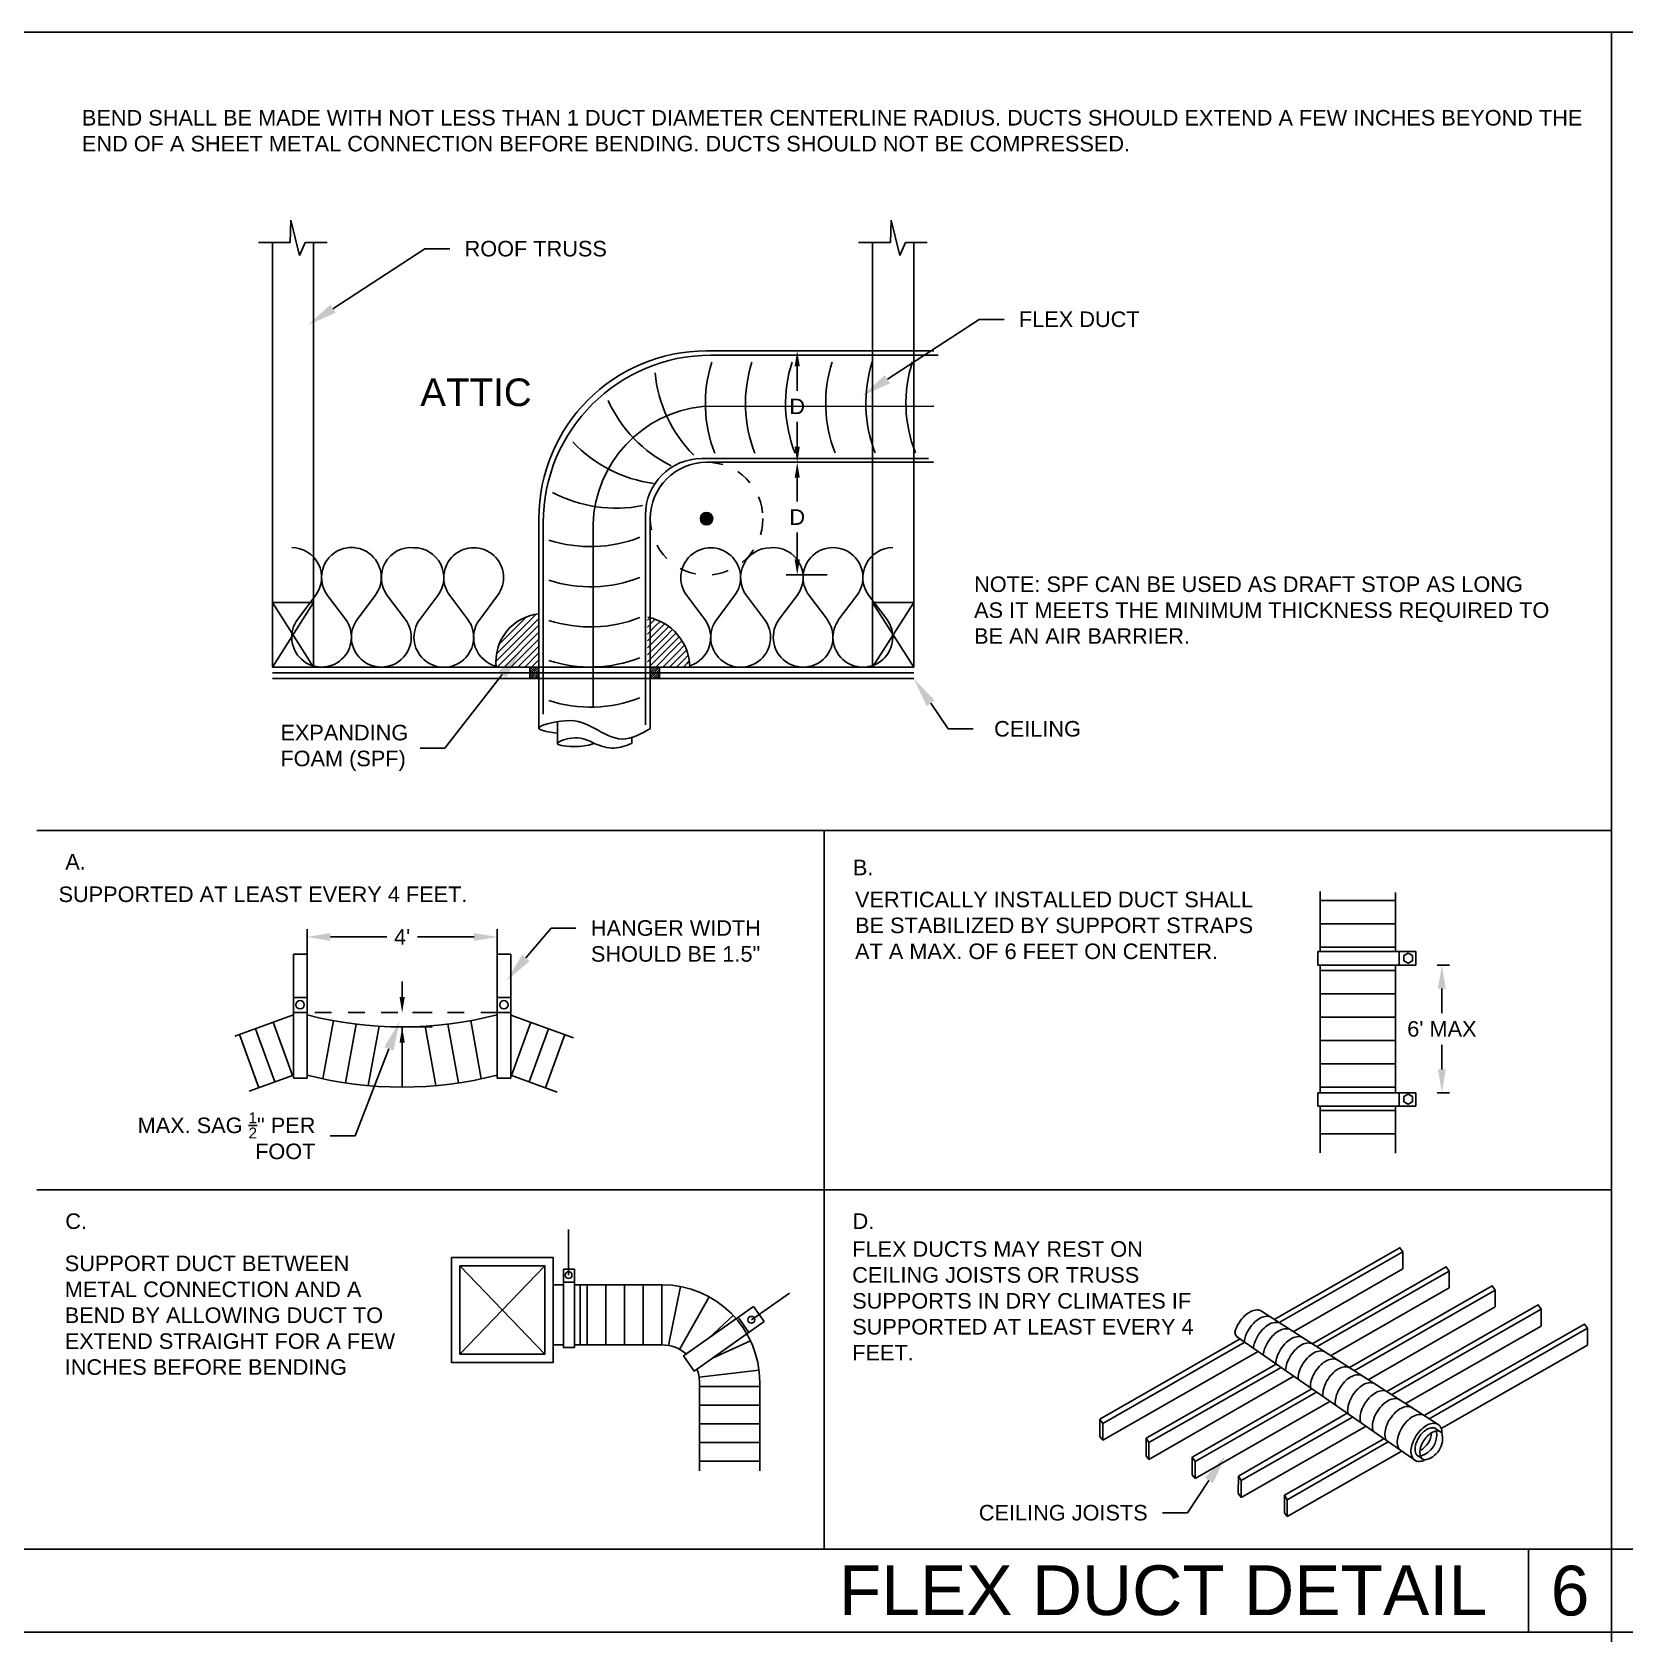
# Model space of a CAD drawing. Header units: inches. Extents: x -22 to 145, y -20 to 61.
# Drawn here: x 19.19 to 28.8, y 19.34 to 29 of the extents above; entities that cross this region are included whole.
import ezdxf
from ezdxf import colors
from ezdxf.entities.mleader import LeaderData, LeaderLine
from ezdxf.enums import TextEntityAlignment as Align
from ezdxf.math import Vec2, Vec3

# ---------------------------------------------------------------- set-up
doc = ezdxf.new("R2010")
doc.units = ezdxf.units.IN
doc.header["$MEASUREMENT"] = 0
doc.header["$PDMODE"] = 34
doc.header["$PDSIZE"] = 50
doc.linetypes.add('DASHEDX2', pattern=[1.5, 1, -0.5])
for name, color, linetype in [('GEC_BORDER', 2, 'Continuous'), ('M-DET-MEDIUM', 3, 'Continuous'), ('M-DET-THIN', 9, 'Continuous'), ('M-DET-TXT', 2, 'Continuous'), ('M_TEXT', 2, 'Continuous'), ('MECH_DUCT', 40, 'Continuous'), ('TEXT', 2, 'Continuous')]:
    doc.layers.add(name, color=color, linetype=linetype)
doc.styles.add('ARC-TEXT', font='arial.ttf', dxfattribs={"width": 1.00018, "height": 0.0938})
doc.styles.get("Standard").update_dxf_attribs({"font": 'arial.ttf'})
doc.styles.add('TITLE1', font='arial.ttf')
doc.dimstyles.new('ASSY$0', dxfattribs={"dimscale": 0.75, "dimtxt": 0.1875, "dimasz": 0.1875, "dimexe": 0.0625, "dimexo": 0.0625, "dimgap": 0.0625, "dimtad": 0, "dimtih": 1, "dimtoh": 1, "dimdec": 4, "dimzin": 4, "dimdsep": 46, "dimlunit": 5, "dimtxsty": 'Standard', "dimcen": 0.0625, "dimadec": 0, "dimazin": 0, "dimtfac": 0.666667, "dimtdec": 4, "dimtofl": 0, "dimtmove": 0, "dimatfit": 3, "dimfxl": 1, "dimfrac": 2, "dimtolj": 1, "dimtzin": 0, "dimarcsym": 0})
doc.dimstyles.new('Standard 2', dxfattribs={"dimtxt": 0.18, "dimasz": 0.18, "dimexe": 0.18, "dimexo": 0.0625, "dimgap": 0.09, "dimtad": 0, "dimtih": 1, "dimtoh": 1, "dimdec": 4, "dimzin": 0, "dimdsep": 46, "dimtxsty": 'Standard', "dimcen": 0.09, "dimadec": 0, "dimazin": 0, "dimtfac": 1, "dimtdec": 4, "dimtofl": 0, "dimtmove": 0, "dimatfit": 3, "dimfxl": 1, "dimtolj": 1, "dimtzin": 0, "dimarcsym": 0})
pattern_1 = [(45, (21.99236, 25.17008), (-0.0208103, 0.0208103), [])]

# ---------------------------------------------------------------- blocks, each defined once
blk = doc.blocks.new('*D1096')
at = {"layer": 'Defpoints', "color": 0, "transparency": 16777216}
for p in [(21.9935, 23.5426), (20.8454, 23.1767), (21.9935, 23.1767)]:
    blk.add_point(p, dxfattribs=at)
at = {"layer": 'M-DET-TXT', "color": 0, "lineweight": -2, "transparency": 16777216}
for p, q in [((20.8454, 23.2236), (20.8454, 23.5895)), ((21.9935, 23.2236), (21.9935, 23.5895)), ((20.9861, 23.5426), (21.3275, 23.5426)), ((21.8529, 23.5426), (21.5114, 23.5426))]:
    blk.add_line(p, q, dxfattribs=at)
at = {"layer": 'M-DET-TXT', "color": 0, "transparency": 16777216}
for points in [[(20.9861, 23.566), (20.9861, 23.5192), (20.8454, 23.5426)], [(21.8529, 23.566), (21.8529, 23.5192), (21.9935, 23.5426)]]:
    blk.add_solid(points, dxfattribs=at)
at = {"layer": 'M-DET-TXT', "color": 0, "transparency": 16777216, "insert": (21.4195, 23.5426), "char_height": 0.0938, "attachment_point": 5, "style": 'ARC-TEXT'}
blk.add_mtext("\\A1;4'", dxfattribs=at)
blk = doc.blocks.new('*D1094')
at = {"layer": 'Defpoints', "color": 0, "transparency": 16777216}
for p in [(27.618, 23.3718), (27.618, 22.6031), (27.6925, 22.6031)]:
    blk.add_point(p, dxfattribs=at)
at = {"layer": 'M_TEXT', "color": 0, "lineweight": -2, "transparency": 16777216}
for p, q in [((27.6649, 23.3718), (27.7394, 23.3718)), ((27.6925, 23.2312), (27.6925, 23.0822)), ((27.6925, 22.7438), (27.6925, 22.8927)), ((27.6649, 22.6031), (27.7394, 22.6031))]:
    blk.add_line(p, q, dxfattribs=at)
at = {"layer": 'M_TEXT', "color": 0, "transparency": 16777216}
for points in [[(27.669, 23.2312), (27.7159, 23.2312), (27.6925, 23.3718)], [(27.669, 22.7438), (27.7159, 22.7438), (27.6925, 22.6031)]]:
    blk.add_solid(points, dxfattribs=at)
at = {"layer": 'M_TEXT', "color": 0, "transparency": 16777216, "insert": (27.6925, 22.9875), "char_height": 0.0938, "attachment_point": 5, "style": 'ARC-TEXT'}
blk.add_mtext("\\A1;6' MAX", dxfattribs=at)
blk = doc.blocks.new('*D1097')
at = {"layer": 'Defpoints', "color": 0, "transparency": 16777216}
for p in [(23.8119, 26.4052), (23.6737, 25.7255), (23.8029, 25.7255)]:
    blk.add_point(p, dxfattribs=at)
at = {"layer": 'M_TEXT', "color": 0, "lineweight": -2, "transparency": 16777216}
for p, q in [((23.7494, 26.4052), (23.6229, 26.4052)), ((23.8029, 26.3115), (23.8029, 26.1683)), ((23.8029, 25.8193), (23.8029, 25.9808)), ((23.7362, 25.7255), (23.9829, 25.7255))]:
    blk.add_line(p, q, dxfattribs=at)
at = {"layer": 'M_TEXT', "color": 0, "transparency": 16777216}
for points in [[(23.7873, 26.3115), (23.8186, 26.3115), (23.8029, 26.4052)], [(23.7873, 25.8193), (23.8186, 25.8193), (23.8029, 25.7255)]]:
    blk.add_solid(points, dxfattribs=at)
at = {"layer": 'M_TEXT', "color": 0, "transparency": 16777216, "insert": (23.8029, 26.0745), "char_height": 0.09375, "attachment_point": 5}
blk.add_mtext('\\A1;D', dxfattribs=at)
blk = doc.blocks.new('*D1098')
at = {"layer": 'Defpoints', "color": 0, "transparency": 16777216}
for p in [(23.6737, 27.0778), (23.6737, 26.4052), (23.8029, 26.4052)]:
    blk.add_point(p, dxfattribs=at)
at = {"layer": 'M_TEXT', "color": 0, "lineweight": -2, "transparency": 16777216}
for p, q in [((23.7362, 27.0778), (23.9829, 27.0778)), ((23.8029, 26.984), (23.8029, 26.836)), ((23.8029, 26.499), (23.8029, 26.6485)), ((23.7362, 26.4052), (23.9829, 26.4052))]:
    blk.add_line(p, q, dxfattribs=at)
at = {"layer": 'M_TEXT', "color": 0, "transparency": 16777216}
for points in [[(23.7873, 26.984), (23.8186, 26.984), (23.8029, 27.0778)], [(23.7873, 26.499), (23.8186, 26.499), (23.8029, 26.4052)]]:
    blk.add_solid(points, dxfattribs=at)
at = {"layer": 'M_TEXT', "color": 0, "transparency": 16777216, "insert": (23.8029, 26.7423), "char_height": 0.09375, "attachment_point": 5}
blk.add_mtext('\\A1;D', dxfattribs=at)
blk = doc.blocks.new('_None')
blk = doc.blocks.new('*D1095')
at = {"layer": 'Defpoints', "color": 0, "transparency": 16777216}
for p in [(21.4188, 22.9995), (21.4195, 23.0866), (21.4195, 22.9995)]:
    blk.add_point(p, dxfattribs=at)
at = {"layer": 'M_TEXT', "color": 0, "lineweight": -2, "transparency": 16777216}
for p, q in [((21.4195, 23.1803), (21.4195, 23.2741)), ((21.4813, 22.9995), (21.5995, 22.9995)), ((21.482, 23.0866), (21.5995, 23.0866)), ((21.4195, 22.9058), (21.4195, 22.812))]:
    blk.add_line(p, q, dxfattribs=at)
at = {"layer": 'M_TEXT', "color": 0, "transparency": 16777216}
for points in [[(21.4039, 23.1803), (21.4351, 23.1803), (21.4195, 23.0866)], [(21.4039, 22.9058), (21.4351, 22.9058), (21.4195, 22.9995)]]:
    blk.add_solid(points, dxfattribs=at)
blk = doc.blocks.new('*U1092')
at = {"layer": 'M-DET-THIN'}
blk.add_arc((0.8165, 0.0158), 0.8164, 162.09858, 201.38042, dxfattribs=at)
blk = doc.blocks.new('*U1093')
at = {"layer": 'M-DET-THIN', "color": 0, "linetype": 'ByBlock', "lineweight": -2, "transparency": 16777216}
for p, rotation in [((23.2486, 26.7413), 0.1295628267938295), ((23.4907, 26.7418), 0.1295628267938295), ((23.7328, 26.7424), 0.1295628267938295), ((23.9748, 26.7429), 0.1295628267938295), ((24.2169, 26.7435), 0.1295628267938295), ((24.4589, 26.744), 0.1295628267938295), ((23.0147, 26.6845), 23.40630536907319), ((22.8122, 26.5539), 42.25112169077169), ((22.6628, 26.3648), 61.09593801247018), ((22.5824, 26.1377), 79.94075433416862), ((22.5715, 25.8963), 90), ((22.5715, 25.6542), 90), ((22.5715, 25.4121), 90), ((22.5715, 25.1701), 90), ((22.5715, 24.928), 90)]:
    blk.add_blockref('*U1092', p, dxfattribs=dict(at, rotation=rotation))

msp = doc.modelspace()

# ---------------------------------------------------------------- hatches: boundary and pattern name
at = {"layer": 'GEC_BORDER'}
h = msp.add_hatch(color=256, dxfattribs=at)
h.dxf.hatch_style = 1
h.paths.add_polyline_path([(23.25603, 26.10288, 1), (23.25603, 26.02788, 1)])
at = {"layer": 'M-DET-THIN'}
h = msp.add_hatch(dxfattribs=at)
h.set_pattern_fill('ANSI31', color=256, scale=0.235442)
h.set_pattern_definition(pattern_1)
edge = h.paths.add_edge_path()
edge.add_arc((22.27341, 25.20458), 0.28829, 95.828394, 186.873963)
edge.add_line((21.98719, 25.17008), (22.24413, 25.17008))
edge.add_line((22.24413, 25.17008), (22.24413, 25.49138))
h = msp.add_hatch(dxfattribs=at)
h.set_pattern_fill('ANSI31', color=256, scale=0.235442)
h.set_pattern_definition(pattern_1)
edge = h.paths.add_edge_path()
edge.add_arc((22.83957, 25.16033), 0.31634, 1.765391, 79.204572, ccw=False)
edge.add_line((23.15576, 25.17008), (22.89882, 25.17008))
edge.add_line((22.89882, 25.17008), (22.89882, 25.47108))
h = msp.add_hatch(dxfattribs=at)
h.set_pattern_fill('ANSI31', color=256, scale=0.075)
h.set_pattern_definition([(45, (22.188825, 25.100183), (-0.0066291, 0.0066291), [])])
h.paths.add_polyline_path([(22.24413, 25.17008), (22.18883, 25.17008), (22.18883, 25.10018), (22.24413, 25.10018)])
h = msp.add_hatch(dxfattribs=at)
h.set_pattern_fill('ANSI31', color=256, scale=0.075)
h.set_pattern_definition([(45, (22.916189, 25.100183), (-0.0066291, 0.0066291), [])])
h.paths.add_polyline_path([(22.9715, 25.17008), (22.91619, 25.17008), (22.91619, 25.10018), (22.9715, 25.10018)])

# ---------------------------------------------------------------- linework, layer by layer
at = {"layer": 'GEC_BORDER', "color": 5}
for p, q in [((28.71589, 29), (28.71589, 0)), ((28.71589, 29), (28.71589, 0)), ((-0.00033, 19.85031), (38.3125, 19.85031)), ((28.21589, 19.35031), (28.21589, 19.85031)), ((38.3125, 19.35031), (0, 19.35031))]:
    msp.add_line(p, q, dxfattribs=at)
msp.add_lwpolyline([(38.3125, 0), (0, 0), (0, 29), (38.3125, 29)], close=True, dxfattribs=at)
at = {"layer": 'GEC_BORDER'}
msp.add_circle((23.25603, 26.06538), 0.0375, dxfattribs=at)
at = {"layer": 'M-DET-MEDIUM', "color": 3}
for p, q in [((23.25558, 27.07728), (24.62707, 27.07728)), ((23.25603, 26.40522), (24.62453, 26.40522)), ((22.24413, 26.06538), (22.24413, 24.79882)), ((22.91619, 26.06538), (22.91619, 24.79882)), ((20.88511, 25.17008), (20.63647, 25.17008)), ((24.50649, 25.17008), (20.63647, 25.17008)), ((24.25785, 25.17008), (24.50649, 25.17008)), ((24.50649, 25.10018), (20.63647, 25.10018)), ((22.35651, 24.70982), (22.35651, 24.8413)), ((22.8051, 24.70982), (22.8051, 24.7449)), ((26.95775, 23.81742), (26.95775, 23.45388)), ((27.41213, 23.81059), (27.41213, 23.45388)), ((20.76335, 23.43954), (20.76335, 22.69123)), ((20.76335, 23.43954), (20.84543, 23.43954)), ((20.84543, 22.69123), (20.84543, 23.43954)), ((21.99352, 23.43954), (21.99352, 22.69123)), ((21.99352, 23.43954), (22.0756, 23.43954)), ((22.0756, 22.69123), (22.0756, 23.43954)), ((27.53477, 23.45388), (26.94368, 23.45388)), ((26.94368, 23.45388), (26.94368, 23.3718)), ((27.43568, 23.45388), (27.43568, 23.3718)), ((27.53477, 23.3718), (27.53477, 23.45388)), ((26.94368, 23.3718), (27.53477, 23.3718)), ((26.95775, 23.3718), (26.95775, 22.60315)), ((27.41213, 23.3718), (27.41213, 22.60315)), ((20.76335, 23.17671), (20.84543, 23.17671)), ((21.99352, 23.17671), (22.0756, 23.17671)), ((20.76335, 23.08659), (20.84543, 23.08659)), ((21.99352, 23.08659), (22.0756, 23.08659)), ((21.99352, 23.07484), (21.99352, 22.71141)), ((20.76335, 22.69123), (20.84543, 22.69123)), ((21.99352, 22.69123), (22.0756, 22.69123)), ((27.53477, 22.60315), (26.94368, 22.60315)), ((26.94368, 22.60315), (26.94368, 22.52107)), ((26.94368, 22.52107), (27.53477, 22.52107)), ((26.95775, 22.52107), (26.95775, 22.24132)), ((27.41213, 22.52107), (27.41213, 22.23809)), ((27.43568, 22.60315), (27.43568, 22.52107)), ((27.53477, 22.52107), (27.53477, 22.60315)), ((27.45713, 21.64257), (27.45713, 21.54077)), ((22.39277, 21.5397), (22.39277, 21.06683)), ((22.45843, 21.5397), (22.39277, 21.5397)), ((22.39277, 21.46043), (22.45843, 21.46043)), ((22.45843, 21.06683), (22.45843, 21.5397)), ((27.73557, 21.52756), (27.73557, 21.42576)), ((22.33089, 21.44505), (22.39277, 21.44505)), ((22.45843, 21.44505), (22.98892, 21.44505)), ((28.01401, 21.41254), (28.01401, 21.31074)), ((23.11646, 21.01603), (23.53876, 21.31433)), ((23.53876, 21.31433), (23.60367, 21.22244)), ((27.67028, 20.60173), (26.61012, 21.28081)), ((28.29245, 21.29753), (28.29245, 21.19573)), ((23.18137, 20.92414), (23.60367, 21.22244)), ((23.44687, 21.24942), (23.51178, 21.15754)), ((28.5709, 21.18252), (28.5709, 21.08072)), ((22.33089, 21.0815), (22.39277, 21.0815)), ((22.39277, 21.06683), (22.45843, 21.06683)), ((22.45843, 21.0815), (22.98812, 21.0815)), ((27.54204, 20.37928), (26.45416, 21.13329)), ((23.11646, 21.01603), (23.18137, 20.92414)), ((23.21312, 20.8565), (23.21312, 20.32191)), ((23.57663, 20.8565), (23.57663, 20.32191)), ((25.62968, 20.635), (25.62902, 20.52874)), ((25.62968, 20.635), (25.6462, 20.60848)), ((25.6462, 20.60848), (25.6462, 20.50668)), ((27.64936, 20.58061), (27.69205, 20.55139)), ((25.62902, 20.52874), (25.6462, 20.50668)), ((25.90812, 20.51999), (25.90746, 20.41373)), ((25.90812, 20.51999), (25.92465, 20.49347)), ((25.92465, 20.49347), (25.92465, 20.39167)), ((25.90746, 20.41373), (25.92465, 20.39167)), ((26.18657, 20.40498), (26.1859, 20.29872)), ((26.18657, 20.40498), (26.20309, 20.37846)), ((27.54105, 20.41784), (27.58863, 20.3868)), ((26.1859, 20.29872), (26.20309, 20.27666)), ((26.20309, 20.37846), (26.20309, 20.27666)), ((26.46501, 20.28996), (26.46437, 20.18817)), ((26.46501, 20.28996), (26.48153, 20.26344)), ((26.48153, 20.26344), (26.48153, 20.16164)), ((26.46437, 20.18817), (26.48153, 20.16164)), ((26.74345, 20.17495), (26.74279, 20.06869)), ((26.74345, 20.17495), (26.75997, 20.14843)), ((26.75997, 20.14843), (26.75997, 20.04663)), ((26.74279, 20.06869), (26.75997, 20.04663))]:
    msp.add_line(p, q, dxfattribs=at)
at = {"layer": 'M-DET-MEDIUM'}
for p, q in [((19.21589, 24.18531), (28.71589, 24.18531)), ((22.42376, 21.5031), (22.42376, 21.7779)), ((23.52616, 21.23393), (23.75574, 21.39438))]:
    msp.add_line(p, q, dxfattribs=at)
at = {"layer": 'M-DET-MEDIUM', "color": 3}
for points in [[(20.63647, 25.55945), (20.88511, 25.55945), (20.88511, 25.17008), (20.63647, 25.17008)], [(24.25785, 25.55945), (24.50649, 25.55945), (24.50649, 25.17008), (24.25785, 25.17008)], [(27.48864, 23.44533), (27.46199, 23.42994), (27.46199, 23.39916), (27.48864, 23.38377), (27.5153, 23.39916), (27.5153, 23.42994)], [(27.48864, 22.5946), (27.46199, 22.57921), (27.46199, 22.54843), (27.48864, 22.53304), (27.5153, 22.54843), (27.5153, 22.57921)], [(21.71675, 21.60873), (22.33089, 21.60873), (22.33089, 20.97645), (21.71675, 20.97645)], [(21.76675, 21.55873), (22.28089, 21.55873), (22.28089, 21.02645), (21.76675, 21.02645)]]:
    msp.add_lwpolyline(points, close=True, dxfattribs=at)
for points in [[(20.40895, 22.94321), (20.76335, 23.07207)], [(22.45367, 22.93409), (22.0756, 23.07156)], [(20.49634, 22.61155), (20.76335, 22.70864)], [(22.35391, 22.60693), (22.0756, 22.70812)], [(27.43911, 21.66815), (27.43911, 21.66815), (26.68009, 21.23475)], [(27.43911, 21.66815), (27.45713, 21.64257), (26.71072, 21.21635)], [(27.71755, 21.55313), (27.71755, 21.55313), (26.9094, 21.08816)], [(27.71755, 21.55313), (27.73557, 21.52756), (26.93614, 21.07106)], [(27.45713, 21.54077), (27.45713, 21.54077), (26.79429, 21.16175)], [(27.73557, 21.42576), (27.73557, 21.42576), (27.02111, 21.01674)], [(27.99599, 21.43812), (27.99599, 21.43812), (27.13472, 20.94572)], [(27.99599, 21.43812), (28.01401, 21.41254), (27.16254, 20.92633)], [(28.01401, 21.31074), (28.01401, 21.31074), (27.24698, 20.87234)], [(28.27443, 21.32311), (28.27443, 21.32311), (27.36093, 20.80052)], [(28.27443, 21.32311), (28.29245, 21.29753), (27.38935, 20.78132)], [(28.29245, 21.19573), (28.29245, 21.19573), (27.47304, 20.72782)], [(28.55288, 21.20809), (28.55288, 21.20809), (27.58566, 20.65582)], [(28.55288, 21.20809), (28.5709, 21.18252), (27.61532, 20.63686)], [(26.4758, 21.11829), (25.62968, 20.63497)], [(26.50387, 21.09884), (25.6462, 20.60848)], [(28.5709, 21.08072), (28.5709, 21.08072), (27.68863, 20.57692)], [(26.58371, 21.04202), (25.6462, 20.50668)], [(26.69236, 20.96671), (25.90812, 20.51996)], [(26.72303, 20.94546), (25.92465, 20.49347)], [(26.79924, 20.89264), (25.92465, 20.39167)], [(26.90829, 20.81705), (26.18657, 20.40495)], [(26.93669, 20.79737), (26.20309, 20.37846)], [(27.01722, 20.74155), (26.20309, 20.27666)], [(27.12127, 20.66943), (26.46501, 20.28993)], [(27.15345, 20.64713), (26.48153, 20.26344)], [(27.23491, 20.59249), (26.48153, 20.16164)], [(27.34181, 20.51658), (26.74345, 20.17492)], [(27.36831, 20.49821), (26.75997, 20.14843)], [(27.44606, 20.4384), (26.75997, 20.04663)]]:
    msp.add_lwpolyline(points, dxfattribs=at)
for points in [[(26.61012, 21.28081, 0.0482215), (26.60343, 21.28615, 0.1568512), (26.57715, 21.29333, 0.1066171), (26.53889, 21.28328, 0.0723411), (26.50431, 21.25893, 0.0587519), (26.471, 21.21901, 0.0587519), (26.4479, 21.17244, 0.0204939), (26.44431, 21.16094, 0.0204939)], [(26.82444, 20.87517, 0.0051339), (26.82453, 20.87324, 0.0051339)], [(27.69205, 20.55139, 0.1137449), (27.6872, 20.58073, 0.1568512), (27.67003, 20.60189, 0.1568512), (27.64375, 20.60907, 0.1066171), (27.60549, 20.59902, 0.0723411), (27.57091, 20.57466, 0.0587519), (27.5376, 20.53474, 0.0587519), (27.5145, 20.48817, 0.0723411), (27.50614, 20.44671, 0.1066171), (27.51237, 20.40764, 0.1568512), (27.52954, 20.38648, 0.1568512), (27.55582, 20.3793, 0.0904155), (27.58863, 20.3868, 0.0723411)], [(27.66245, 20.57207, 0.0576432), (27.6564, 20.5771, 0.1568512), (27.63619, 20.58262, 0.1066171), (27.60676, 20.57489, 0.0723411), (27.58017, 20.55616, 0.0587519), (27.55455, 20.52545, 0.0587519), (27.53678, 20.48964, 0.0723411), (27.53036, 20.45774, 0.1066171), (27.53515, 20.4277, 0.1568512), (27.54835, 20.41143, 0.0713504), (27.55716, 20.40733, 0.1066171)], [(27.69212, 20.55272, 0.0576432), (27.68607, 20.55774, 0.1568512), (27.66586, 20.56327, 0.1066171), (27.63643, 20.55554, 0.0723411), (27.60984, 20.5368, 0.0587519), (27.58422, 20.5061, 0.0587519), (27.56645, 20.47028, 0.0723411), (27.56003, 20.43839, 0.1066171), (27.56482, 20.40835, 0.1568512), (27.57802, 20.39208, 0.0713504), (27.58683, 20.38798, 0.1066171)]]:
    msp.add_lwpolyline(points, format="xyb", dxfattribs=at)
for centre, radius in [((20.80338, 23.13345), 0.02549), ((22.03356, 23.13345), 0.02549), ((22.42376, 21.5031), 0.02039), ((23.52616, 21.23393), 0.02039)]:
    msp.add_circle(centre, radius, dxfattribs=at)
for centre, radius, start, end in [((23.25603, 26.06538), 1.0119, 90.025847, 180), ((23.25603, 26.06538), 0.33984, 90, 180), ((22.27529, 25.20326), 0.29001, 96.16836, 186.570167), ((22.84162, 25.16198), 0.31425, 1.476919, 79.063224), ((21.41877, 25.30878), 2.30858, 255.620051, 284.416326), ((21.41877, 24.94535), 2.30858, 255.620051, 284.416326), ((22.98812, 20.8565), 0.58851, 0, 90), ((26.47709, 21.15703), 0.033, 152.174703, 244.543187), ((22.98812, 20.8565), 0.225, 49.713937, 90), ((22.98812, 20.8565), 0.225, 0, 20.758912), ((27.56526, 20.51772), 0.13152, 279.440458, 15.466151)]:
    msp.add_arc(centre, radius, start, end, dxfattribs=at)
for points in [[(22.91749, 24.79969), (22.74622, 24.73612), (22.58171, 24.79969), (22.40505, 24.84661), (22.24396, 24.79923), (22.35651, 24.77115)], [(22.8051, 24.70982), (22.69762, 24.68178), (22.58078, 24.70982), (22.46095, 24.74302), (22.35651, 24.70982), (22.47204, 24.69023), (22.58078, 24.70982)]]:
    msp.add_spline(points, degree=3, dxfattribs=at)
at = {"layer": 'M-DET-THIN'}
for p, q in [((20.74814, 27.86609), (20.7445, 27.72985)), ((20.80064, 27.6519), (20.74814, 27.86609)), ((24.36952, 27.86609), (24.36588, 27.72985)), ((24.42202, 27.6519), (24.36952, 27.86609)), ((20.7445, 27.72985), (20.55184, 27.72985)), ((20.8349, 27.73132), (20.80064, 27.6519)), ((20.96662, 27.73132), (20.8349, 27.73132)), ((24.36588, 27.72985), (24.17322, 27.72985)), ((24.45628, 27.73132), (24.42202, 27.6519)), ((24.588, 27.73132), (24.45628, 27.73132)), ((23.28145, 27.0514), (24.65294, 27.0514)), ((23.22702, 26.42763), (24.59552, 26.42763)), ((22.88718, 26.08779), (22.88718, 24.82123)), ((22.27001, 26.0395), (22.27001, 24.88694)), ((20.88511, 25.55945), (20.63647, 25.17008)), ((20.63647, 25.55945), (20.88511, 25.17008)), ((24.50649, 25.55945), (24.25785, 25.17008)), ((24.25785, 25.55945), (24.50649, 25.17008)), ((24.50649, 25.13513), (20.63647, 25.13513)), ((23.96589, 24.18531), (23.96589, 19.85031)), ((26.95771, 23.76213), (27.41213, 23.76213)), ((26.95771, 23.6215), (27.41213, 23.6215)), ((26.95771, 23.48088), (27.41213, 23.48088)), ((26.95771, 23.34025), (27.41213, 23.34025)), ((26.95771, 23.19963), (27.41213, 23.19963)), ((20.64126, 23.02822), (20.75798, 22.70722)), ((20.94072, 22.6868), (21.00468, 23.03763)), ((21.07765, 22.6621), (21.14157, 23.0169)), ((21.2145, 22.64582), (21.27987, 23.00438)), ((21.41877, 22.63676), (21.41877, 22.99951)), ((21.62304, 22.64582), (21.55766, 23.00438)), ((21.75988, 22.6621), (21.69596, 23.0169)), ((21.89681, 22.6868), (21.83285, 23.03763)), ((22.19627, 23.02822), (22.07955, 22.70722)), ((26.95775, 23.059), (27.41218, 23.059)), ((20.43754, 22.95414), (20.55425, 22.63315)), ((20.53543, 22.9892), (20.65214, 22.66821)), ((22.3021, 22.9892), (22.18539, 22.66821)), ((22.4, 22.95414), (22.28328, 22.63315)), ((26.95775, 22.91838), (27.41218, 22.91838)), ((26.95775, 22.77775), (27.41218, 22.77775)), ((26.95775, 22.63713), (27.41218, 22.63713)), ((26.95775, 22.4965), (27.41218, 22.4965)), ((26.95775, 22.35588), (27.41218, 22.35588)), ((28.71589, 22.01781), (19.21589, 22.01781)), ((21.76675, 21.55873), (22.28089, 21.02719)), ((22.28089, 21.55873), (21.76675, 21.02645)), ((21.76675, 21.02645), (22.28089, 21.55873)), ((22.494, 21.4454), (22.494, 21.08049)), ((22.5365, 21.0815), (22.5365, 21.44505)), ((22.649, 21.0815), (22.649, 21.44505)), ((22.649, 21.0815), (22.649, 21.44505)), ((22.7615, 21.0815), (22.7615, 21.44505)), ((22.874, 21.0815), (22.874, 21.44505)), ((22.9865, 21.0815), (22.9865, 21.44505)), ((23.02716, 21.07809), (23.09811, 21.43465)), ((23.09373, 21.05518), (23.27138, 21.37236)), ((23.27323, 21.12676), (23.41692, 21.25958)), ((23.29092, 21.00153), (23.52049, 21.10735)), ((23.21093, 20.88785), (23.57195, 20.93056)), ((23.21312, 20.83145), (23.57666, 20.83145)), ((23.21312, 20.71895), (23.57666, 20.71895)), ((23.21312, 20.60645), (23.57666, 20.60645)), ((23.21312, 20.49395), (23.57666, 20.49395)), ((23.21312, 20.38145), (23.57666, 20.38145))]:
    msp.add_line(p, q, dxfattribs=at)
at = {"layer": 'M-DET-THIN', "linetype": 'DASHEDX2', "ltscale": 0.05}
msp.add_line((21.99352, 23.08659), (20.84543, 23.08659), dxfattribs=at)
at = {"layer": 'M-DET-THIN'}
for points in [[(20.63647, 25.55945), (20.63647, 27.73132)], [(20.88511, 25.55945), (20.88511, 27.73132)], [(24.25785, 25.55945), (24.25785, 27.73132)], [(24.50649, 25.55945), (24.50649, 27.73132)]]:
    msp.add_lwpolyline(points, dxfattribs=at)
for points in [[(24.62707, 26.74439), (23.23185, 26.74123, 0.3756909), (22.57148, 26.03184), (22.57148, 24.92802)], [(20.75296, 25.89097, -0.618034), (20.89714, 25.60262), (20.78901, 25.45844, 2), (21.07737, 25.45844), (21.07737, 25.45844), (20.96923, 25.60262, -2), (21.25759, 25.60262), (21.14946, 25.45844, 2), (21.43781, 25.45844), (21.43781, 25.45844), (21.32968, 25.60262, -0.6506953), (21.49062, 25.89019, -0.618034), (21.6348, 25.60183), (21.52667, 25.45766, 2), (21.81503, 25.45766), (21.81503, 25.45766), (21.70689, 25.60183, -2), (21.99525, 25.60183), (21.88711, 25.45766, 0.5399515), (21.98661, 25.1756), (21.98661, 25.1756)], [(24.37929, 25.8906, 0.618034), (24.23511, 25.60224), (24.34325, 25.45806, -2), (24.05489, 25.45806), (24.05489, 25.45806), (24.16302, 25.60224, 2), (23.87467, 25.60224), (23.9828, 25.45806, -2), (23.69444, 25.45806), (23.69444, 25.45806), (23.80258, 25.60224, 0.6506953), (23.64163, 25.88982, 0.618034), (23.49745, 25.60146), (23.60559, 25.45728, -2), (23.31723, 25.45728), (23.31723, 25.45728), (23.42536, 25.60146, 2), (23.13701, 25.60146), (23.24514, 25.45728, -0.5164584), (23.15549, 25.17737), (23.15549, 25.17737)], [(26.66998, 21.24254, 0.0482215), (26.66329, 21.24788, 0.1568512), (26.63701, 21.25507, 0.1066171), (26.59875, 21.24502, 0.0723411), (26.56417, 21.22066, 0.0587519), (26.53086, 21.18074, 0.0587519), (26.50776, 21.13417, 0.0573945), (26.50014, 21.10142, 0.0624396)], [(26.7256, 21.20566, 0.0482215), (26.71891, 21.21101, 0.1568512), (26.69264, 21.21819, 0.1066171), (26.65437, 21.20814, 0.0723411), (26.61979, 21.18378, 0.0587519), (26.58649, 21.14386, 0.0587519), (26.56338, 21.09729, 0.0624396), (26.55546, 21.0616, 0.0624396)], [(26.78546, 21.16739, 0.0482215), (26.77877, 21.17274, 0.1568512), (26.75249, 21.17992, 0.1066171), (26.71423, 21.16987, 0.0723411), (26.67965, 21.14551, 0.0587519), (26.64635, 21.10559, 0.0587519), (26.62324, 21.05902, 0.0676588), (26.61506, 21.02029, 0.0676588)], [(26.86035, 21.11952, 0.0482215), (26.85366, 21.12486, 0.1568512), (26.82738, 21.13204, 0.1066171), (26.78912, 21.12199, 0.0723411), (26.75454, 21.09763, 0.0587519), (26.72124, 21.05771, 0.0587519), (26.69813, 21.01114, 0.0723411), (26.68978, 20.96968, 0.0030335), (26.68972, 20.96854, 0.0030335)], [(26.92021, 21.08125, 0.0482215), (26.91352, 21.08659, 0.1568512), (26.88724, 21.09377, 0.1066171), (26.84898, 21.08373, 0.0723411), (26.8144, 21.05937, 0.0587519), (26.78109, 21.01945, 0.0587519), (26.75799, 20.97288, 0.0723411), (26.74964, 20.93141, 0.01147), (26.7495, 20.92711, 0.01147)], [(26.9951, 21.03337, 0.0482215), (26.98841, 21.03872, 0.1568512), (26.96213, 21.0459, 0.1066171), (26.92387, 21.03585, 0.0723411), (26.88929, 21.01149, 0.0587519), (26.85598, 20.97157, 0.0587519), (26.83288, 20.925, 0.0723411), (26.82452, 20.88353, 0.0223099), (26.82444, 20.87517, 0.0223099)], [(27.06999, 20.98549, 0.0482215), (27.0633, 20.99084, 0.1568512), (27.03702, 20.99802, 0.1066171), (26.99875, 20.98797, 0.0723411), (26.96418, 20.96361, 0.0587519), (26.93087, 20.92369, 0.0587519), (26.90777, 20.87712, 0.0723411), (26.89941, 20.83566, 0.0335182), (26.89957, 20.82309, 0.0335182)], [(27.14488, 20.93762, 0.0482215), (27.13819, 20.94296, 0.1568512), (27.11191, 20.95014, 0.1066171), (27.07364, 20.9401, 0.0723411), (27.03906, 20.91574, 0.0587519), (27.00576, 20.87582, 0.0587519), (26.98265, 20.82925, 0.0723411), (26.9743, 20.78778, 0.0451625), (26.97491, 20.77088, 0.0451625)], [(27.21976, 20.88974, 0.0482215), (27.21308, 20.89509, 0.1568512), (27.1868, 20.90227, 0.1066171), (27.14853, 20.89222, 0.0723411), (27.11395, 20.86786, 0.0587519), (27.08065, 20.82794, 0.0587519), (27.05754, 20.78137, 0.0723411), (27.04919, 20.7399, 0.057329), (27.05048, 20.7185, 0.057329)], [(27.29465, 20.84186, 0.0482215), (27.28796, 20.84721, 0.1568512), (27.26169, 20.85439, 0.1066171), (27.22342, 20.84434, 0.0723411), (27.18884, 20.81998, 0.0587519), (27.15554, 20.78006, 0.0587519), (27.13243, 20.73349, 0.0723411), (27.12408, 20.69203, 0.07013), (27.12632, 20.66593, 0.07013)], [(27.36954, 20.79399, 0.0482215), (27.36285, 20.79933, 0.1568512), (27.33657, 20.80651, 0.1066171), (27.29831, 20.79647, 0.0723411), (27.26373, 20.77211, 0.0587519), (27.23043, 20.73219, 0.0587519), (27.20732, 20.68562, 0.0723411), (27.19897, 20.64415, 0.0837172), (27.20248, 20.61315, 0.0837172)], [(27.44443, 20.74611, 0.0482215), (27.43774, 20.75146, 0.1568512), (27.41146, 20.75864, 0.1066171), (27.3732, 20.74859, 0.0723411), (27.33862, 20.72423, 0.0587519), (27.30532, 20.68431, 0.0587519), (27.28221, 20.63774, 0.0723411), (27.27386, 20.59627, 0.0983047), (27.27902, 20.5601)], [(27.51932, 20.69823, 0.0482215), (27.51263, 20.70358, 0.1568512), (27.48635, 20.71076, 0.1066171), (27.44809, 20.70071, 0.0723411), (27.41351, 20.67635, 0.0587519), (27.3802, 20.63643, 0.0587519), (27.3571, 20.58986, 0.0723411), (27.34875, 20.5484, 0.1066171), (27.35497, 20.50933, 0.0162659), (27.35611, 20.50667, 0.0162659)], [(27.59421, 20.65036, 0.0482215), (27.58752, 20.6557, 0.1568512), (27.56124, 20.66288, 0.1066171), (27.52298, 20.65284, 0.0723411), (27.4884, 20.62848, 0.0587519), (27.45509, 20.58856, 0.0587519), (27.43199, 20.54199, 0.0723411), (27.42363, 20.50052, 0.1066171), (27.42986, 20.46145, 0.059888), (27.43486, 20.45208, 0.059888)]]:
    msp.add_lwpolyline(points, format="xyb", dxfattribs=at)
for points in [[(22.24413, 25.17008), (22.18883, 25.17008), (22.18883, 25.10018), (22.24413, 25.10018)], [(22.9715, 25.17008), (22.91619, 25.17008), (22.91619, 25.10018), (22.9715, 25.10018)]]:
    msp.add_lwpolyline(points, close=True, dxfattribs=at)
at = {"layer": 'M-DET-THIN', "linetype": 'DASHEDX2', "ltscale": 0.05}
msp.add_circle((23.25603, 26.06538), 0.33984, dxfattribs=at)
at = {"layer": 'M-DET-THIN'}
for centre, radius, start, end in [((23.28191, 26.0395), 1.0119, 90.025847, 180), ((23.22702, 26.08779), 0.33984, 90, 180), ((27.49859, 20.56121), 0.13152, 298.131249, 355.93414), ((27.53003, 20.53898), 0.13152, 284.773365, 10.385007)]:
    msp.add_arc(centre, radius, start, end, dxfattribs=at)
at = {"layer": 'MECH_DUCT'}
msp.add_line((22.33089, 21.44505), (22.33089, 21.0815), dxfattribs=at)

# ---------------------------------------------------------------- block references
at = {"layer": 'M-DET-THIN'}
msp.add_blockref('*U1093', (0, 0), dxfattribs=at)

# ---------------------------------------------------------------- texts
at = {"layer": 'GEC_BORDER', "style": 'TITLE1'}
msp.add_text('6', height=0.3, dxfattribs=at).set_placement((28.46589, 19.60031), align=Align.MIDDLE_CENTER)
at = {"layer": 'M-DET-TXT', "char_height": 0.09375, "attachment_point": 1}
for s, width, insert in [('NOTE: SPF CAN BE USED AS DRAFT STOP AS LONG AS IT MEETS THE MINIMUM THICKNESS REQUIRED TO BE AN AIR BARRIER.', 3.4701188, (24.8702, 25.71673)), ('VERTICALLY INSTALLED DUCT SHALL BE STABILIZED BY SUPPORT STRAPS AT A MAX. OF 6 FEET ON CENTER.', 2.5006776, (24.15199, 23.81534)), ('FLEX DUCTS MAY REST ON CEILING JOISTS OR TRUSS SUPPORTS IN DRY CLIMATES IF SUPPORTED AT LEAST EVERY 4 FEET.', 2.1028046, (24.13487, 21.70725)), ('SUPPORT DUCT BETWEEN METAL CONNECTION AND A BEND BY ALLOWING DUCT TO EXTEND STRAIGHT FOR A FEW INCHES BEFORE BENDING', 2.1028046, (19.38357, 21.62056))]:
    msp.add_mtext_dynamic_manual_height_columns(s, width=width, gutter_width=4.03757, heights=[0], dxfattribs=dict(at, insert=insert))
at = {"layer": 'M-DET-TXT', "insert": (27.96589, 19.60031), "char_height": 0.3, "width": 9.078125, "attachment_point": 6, "style": 'TITLE1'}
msp.add_mtext('FLEX DUCT DETAIL ', dxfattribs=at)
at = {"layer": 'M_TEXT', "style": 'ARC-TEXT'}
for s, p in [('A.', (19.38702, 23.94891)), ('B.', (24.13925, 23.91465)), ('SUPPORTED AT LEAST EVERY 4 FEET.', (19.34616, 23.75313)), ('C.', (19.38702, 21.78141)), ('D.', (24.13702, 21.78141))]:
    msp.add_text(s, height=0.09375, dxfattribs=at).set_placement(p)
at = {"layer": 'TEXT', "linetype": 'Continuous', "insert": (19.39355, 28.53001), "char_height": 0.09375, "attachment_point": 1, "style": 'ARC-TEXT'}
msp.add_mtext_dynamic_manual_height_columns('\\pl0.09375,t0.375;BEND SHALL BE MADE WITH NOT LESS THAN 1 DUCT DIAMETER CENTERLINE RADIUS. DUCTS SHOULD EXTEND A FEW INCHES BEYOND THE END OF A SHEET METAL CONNECTION BEFORE BENDING. DUCTS SHOULD NOT BE COMPRESSED.', width=9.1827777, gutter_width=4.03757, heights=[0], dxfattribs=at)

# ---------------------------------------------------------------- dimensions: what is measured, and where the dimension line sits
at = {"layer": 'M-DET-TXT'}
dim = msp.add_linear_dim(base=(21.99352, 23.54261), p1=(20.84543, 23.17671), p2=(21.99352, 23.17671), text="4'", dimstyle='ASSY$0', override={"dimtxt": 0.09375, "dimpost": '"', "dimtxsty": 'ARC-TEXT'}, dxfattribs=at)
dim.commit()
dim.dimension.update_dxf_attribs({"geometry": '*D1096', "text_midpoint": (21.41948, 23.54261), "dimtype": 160})
at = {"layer": 'M_TEXT'}
for base, p1, p2, picture, middle in [((23.80294, 26.40522), (23.6737, 27.07777), (23.67369, 26.40522), '*D1098', (23.80294, 26.74227)), ((23.80294, 25.72553), (23.81185, 26.40522), (23.67369, 25.72553), '*D1097', (23.80294, 26.07453))]:
    dim = msp.add_linear_dim(base=base, p1=p1, p2=p2, angle=270, text='D', dimstyle='Standard 2', override={"dimtxt": 0.09375, "dimasz": 0.09375, "dimgap": 0.046875, "dimtad": 1}, dxfattribs=at)
    dim.commit()
    dim.dimension.update_dxf_attribs({"geometry": picture, "text_midpoint": middle, "dimtype": 160})
for base, p1, p2, angle, text, dimstyle, override, picture, middle in [((27.69248, 22.60315), (27.618, 23.3718), (27.618, 22.60315), 270, "6' MAX", 'ASSY$0', {"dimtxt": 0.09375, "dimpost": '"', "dimtxsty": 'ARC-TEXT'}, '*D1094', (27.69248, 22.98748)), ((21.4195, 22.99951), (21.41948, 23.08659), (21.41877, 22.99951), 90, ' ', 'Standard 2', {"dimtxt": 0.09375, "dimasz": 0.09375, "dimgap": 0.046875, "dimtad": 1}, '*D1095', (21.4195, 23.04305))]:
    dim = msp.add_linear_dim(base=base, p1=p1, p2=p2, angle=angle, text=text, dimstyle=dimstyle, override=override, dxfattribs=at)
    dim.commit()
    dim.dimension.update_dxf_attribs({"geometry": picture, "text_midpoint": middle})

# ---------------------------------------------------------------- leaders
at = {"layer": 'M-DET-TXT'}
ml = msp.add_multileader_mtext('Standard', dxfattribs=at)
ml.set_content('ROOF TRUSS', color=256)
ml.set_leader_properties()
ml.build(insert=Vec2(0, 0))
ml.multileader.update_dxf_attribs({"text_right_attachment_type": 2, "dogleg_length": 0.14988, "arrow_head_size": 0.18})
ctx = ml.context
ctx.base_point, ctx.char_height, ctx.arrow_head_size, ctx.landing_gap_size, ctx.plane_origin = Vec3(21.70612, 27.69278), 0.09375, 0.18, 0.09, Vec3(20.85131, 27.23295)
ctx.right_attachment = 2
notes = []
notes.append((ctx, [(0, (1, 1, 0), (21.55624, 27.69278), (1, 0), 0.14988, [(0, [(20.85131, 27.23295)], 0, [])])]))
ctx.mtext.insert, ctx.mtext.flow_direction = Vec3(21.79612, 27.74045), 5
ml = msp.add_multileader_mtext('Standard', dxfattribs=at)
ml.set_content('FLEX DUCT', color=256)
ml.set_leader_properties()
ml.build(insert=Vec2(0, 0))
ml.multileader.update_dxf_attribs({"text_right_attachment_type": 2, "dogleg_length": 0.14988, "arrow_head_size": 0.18})
ctx = ml.context
ctx.base_point, ctx.char_height, ctx.arrow_head_size, ctx.landing_gap_size, ctx.plane_origin = Vec3(25.05106, 27.26722), 0.09375, 0.18, 0.09, Vec3(24.19625, 26.80739)
ctx.right_attachment = 2
notes.append((ctx, [(0, (1, 1, 0), (24.90118, 27.26722), (1, 0), 0.14988, [(0, [(24.19625, 26.80739)], 0, [])])]))
ctx.mtext.insert, ctx.mtext.flow_direction = Vec3(25.14106, 27.31489), 5
ml = msp.add_multileader_mtext('Standard', dxfattribs=at)
ml.set_content('EXPANDING FOAM (SPF)', color=256)
ml.set_leader_properties()
ml.build(insert=Vec2(0, 0))
ml.multileader.update_dxf_attribs({"text_right_attachment_type": 2, "dogleg_length": 0.14988, "arrow_head_size": 0.18})
ctx = ml.context
ctx.base_point, ctx.char_height, ctx.arrow_head_size, ctx.landing_gap_size, ctx.plane_origin = Vec3(20.59482, 24.76136), 0.09375, 0.18, 0.09, Vec3(19.66067, 23.45324)
ctx.right_attachment = 2
notes.append((ctx, [(1, (1, 1, 0), (21.67757, 24.6816), (-1, 0), 0.14988, [(0, [(22.1346, 25.26658)], 0, [])])]))
ctx.mtext.insert, ctx.mtext.width, ctx.mtext.flow_direction = Vec3(20.68482, 24.82202), 1.0216132, 5
ml = msp.add_multileader_mtext('Standard', dxfattribs=at)
ml.set_content(' CEILING', color=256)
ml.set_leader_properties()
ml.build(insert=Vec2(0, 0))
ml.multileader.update_dxf_attribs({"text_right_attachment_type": 2, "dogleg_length": 0.14988, "arrow_head_size": 0.18})
ctx = ml.context
ctx.base_point, ctx.char_height, ctx.arrow_head_size, ctx.landing_gap_size, ctx.plane_origin = Vec3(24.86436, 24.7971), 0.09375, 0.18, 0.09, Vec3(24.94763, 24.9018)
ctx.right_attachment = 2
notes.append((ctx, [(0, (1, 1, 0), (24.71448, 24.7971), (1, 0), 0.14988, [(0, [(24.50649, 25.10018)], 0, [])])]))
ctx.mtext.insert, ctx.mtext.width, ctx.mtext.flow_direction = Vec3(24.95436, 24.84478), 2.0138045, 5
ml = msp.add_multileader_mtext('Standard', dxfattribs=at)
ml.set_content('HANGER WIDTH SHOULD BE 1.5"', color=256)
ml.set_leader_properties()
ml.build(insert=Vec2(0, 0))
ml.multileader.update_dxf_attribs({"text_right_attachment_type": 2, "dogleg_length": 0.14988, "arrow_head_size": 0.18})
ctx = ml.context
ctx.base_point, ctx.char_height, ctx.arrow_head_size, ctx.landing_gap_size, ctx.plane_origin = Vec3(22.46826, 23.59565), 0.09375, 0.18, 0.09, Vec3(22.55153, 23.70034)
ctx.right_attachment = 2
notes.append((ctx, [(0, (1, 1, 0), (22.31838, 23.59565), (1, 0), 0.14988, [(0, [(22.04938, 23.2786)], 0, [])])]))
ctx.mtext.insert, ctx.mtext.width, ctx.mtext.flow_direction = Vec3(22.55826, 23.64332), 1.0963708, 5
ml = msp.add_multileader_mtext('Standard', dxfattribs=at)
ml.set_content('\\A1;MAX. SAG {\\H0.7x;\\S1/2;\\H1.4286x;" PER FOOT}', color=256)
ml.set_leader_properties()
ml.build(insert=Vec2(0, 0))
ml.multileader.update_dxf_attribs({"text_right_attachment_type": 2, "dogleg_length": 0.14988, "arrow_head_size": 0.18})
ctx = ml.context
ctx.base_point, ctx.char_height, ctx.arrow_head_size, ctx.landing_gap_size, ctx.plane_origin = Vec3(19.74778, 22.43719), 0.09375, 0.18, 0.09, Vec3(20.90271, 22.4486)
ctx.right_attachment, ctx.text_align_type = 2, 2
notes.append((ctx, [(0, (1, 1, 0), (21.13586, 22.3439), (-1, 0), 0.14988, [(0, [(21.40486, 23.03526)], 0, [])])]))
ctx.mtext.insert, ctx.mtext.width, ctx.mtext.alignment, ctx.mtext.flow_direction = Vec3(20.89598, 22.48487), 1.0963708, 3, 5
ml = msp.add_multileader_mtext('Standard', dxfattribs=at)
ml.set_content('\\A1;CEILING JOISTS', color=256)
ml.set_leader_properties()
ml.build(insert=Vec2(0, 0))
ml.multileader.update_dxf_attribs({"text_right_attachment_type": 2, "dogleg_length": 0.14988, "arrow_head_size": 0.18})
ctx = ml.context
ctx.base_point, ctx.char_height, ctx.arrow_head_size, ctx.landing_gap_size, ctx.plane_origin = Vec3(24.82198, 20.06936), 0.09375, 0.18, 0.09, Vec3(25.92419, 20.17322)
ctx.right_attachment, ctx.text_align_type = 2, 2
notes.append((ctx, [(0, (1, 1, 0), (26.15734, 20.06853), (-1, 0), 0.14988, [(0, [(26.3866, 20.41384)], 0, [])])]))
ctx.mtext.insert, ctx.mtext.width, ctx.mtext.alignment, ctx.mtext.flow_direction = Vec3(25.91746, 20.11703), 1.0963708, 3, 5
at = {"layer": 'M_TEXT'}
ml = msp.add_multileader_mtext('Standard', dxfattribs=at)
ml.set_content('ATTIC', color=256)
ml.set_leader_properties()
ml.set_arrow_properties(name='NONE')
ml.build(insert=Vec2(0, 0))
ml.multileader.update_dxf_attribs({"leader_type": 0, "text_right_attachment_type": 6, "dogleg_length": 0.36, "arrow_head_size": 0.18})
ctx = ml.context
ctx.base_point, ctx.char_height, ctx.arrow_head_size, ctx.landing_gap_size, ctx.plane_origin = Vec3(21.43869, 26.82581), 0.166667, 0.18, 0.09, Vec3(20.37375, 26.36598)
ctx.right_attachment = 6
notes.append((ctx, [(0, (1, 1, 0), (21.07869, 26.82581), (1, 0), 0.36, [(0, [(20.37375, 26.36598)], 0, [])])]))
ctx.mtext.insert, ctx.mtext.width, ctx.mtext.flow_direction = Vec3(21.52869, 26.91057), 0.7462599, 5
for ctx, leaders in notes:
    for number, flags, end, landing, length, lines in leaders:
        leader = LeaderData()
        leader.index, (leader.has_last_leader_line, leader.has_dogleg_vector, leader.attachment_direction) = number, flags
        leader.last_leader_point, leader.dogleg_vector, leader.dogleg_length = Vec3(end), Vec3(landing), length
        for number, points, colour, breaks in lines:
            line = LeaderLine()
            line.index, line.vertices, line.color, line.breaks = number, Vec3.list(points), colors.encode_raw_color(colour), breaks
            leader.lines.append(line)
        ctx.leaders.append(leader)

doc.saveas('drawing.dxf')
